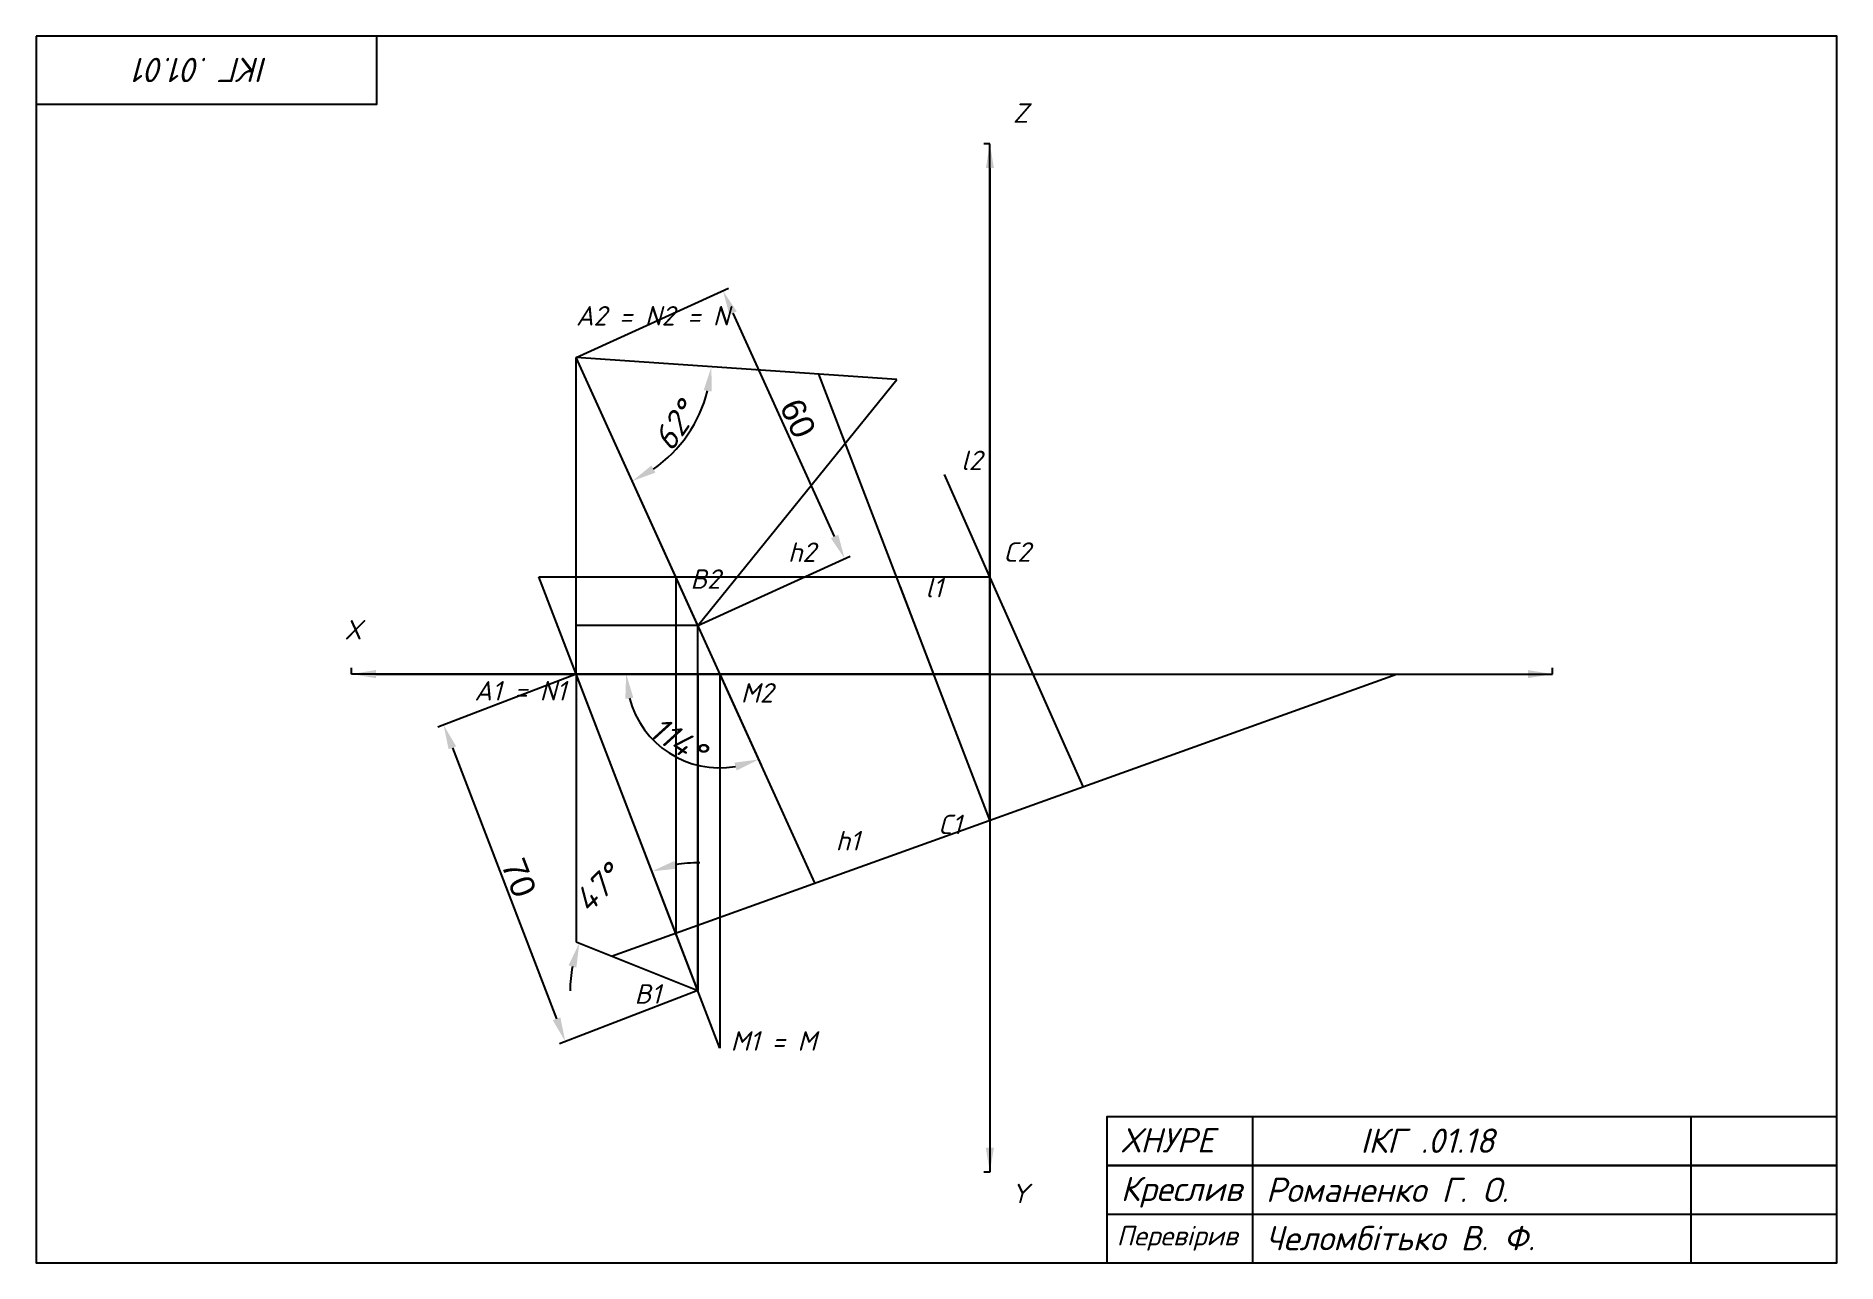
# Model space of a CAD drawing. Header units: millimetres. Extents: x -196 to 174, y -118 to 134.
import ezdxf

# ---------------------------------------------------------------- set-up
doc = ezdxf.new("R2010")
doc.units = ezdxf.units.MM
doc.header["$MEASUREMENT"] = 0
doc.styles.get("Standard").update_dxf_attribs({"font": 'Arial.ttf'})
doc.styles.add('style2', font='ISOCPEUI.TTF')
doc.dimstyles.new('Copy of Standard', dxfattribs={"dimtxt": 5, "dimasz": 5, "dimexe": 1.25, "dimexo": 0, "dimtad": 1, "dimtoh": 1, "dimdec": 0, "dimzin": 0, "dimdsep": 46, "dimtxsty": 'Standard', "dimcen": 2.25, "dimadec": 0, "dimazin": 0, "dimtfac": 1, "dimtdec": 0, "dimtofl": 0, "dimtmove": 0, "dimatfit": 3, "dimfxl": 1, "dimtolj": 1, "dimtzin": 0, "dimarcsym": 0})

# ---------------------------------------------------------------- blocks, each defined once
blk = doc.blocks.new('*D1')
at = {"color": 0, "lineweight": -2, "transparency": 16777216}
for start, end in [(89.1589, 100.0982), (169.1379, 180.0772)]:
    blk.add_arc((-59.79, -62.44), 26.23, start, end, dxfattribs=at)
at = {"color": 0, "transparency": 16777216}
for points in [[(-64.16, -37.42), (-64.61, -35.82), (-69.2, -37.96)], [(-86.34, -57.27), (-84.74, -57.73), (-84.14, -52.7)]]:
    blk.add_solid(points, dxfattribs=at)
at = {"layer": 'Defpoints', "color": 0, "transparency": 16777216}
for p in [(-84.79, 2.56), (-75.48, -41.43), (-84.79, -52.44), (-59.79, -62.44), (-59.79, -62.44)]:
    blk.add_point(p, dxfattribs=at)
at = {"color": 0, "transparency": 16777216, "insert": (-80.43, -41.53), "char_height": 5, "attachment_point": 5, "rotation": 44.6181, "style": 'style2'}
blk.add_mtext('\\A1;47°', dxfattribs=at)
blk = doc.blocks.new('*D2')
at = {"color": 0, "lineweight": -2, "transparency": 16777216}
blk.add_arc((-84.79, 67.56), 27.86, 304.74, 345.8105, dxfattribs=at)
at = {"color": 0, "transparency": 16777216}
for points in [[(-58.6, 60.86), (-56.95, 60.6), (-56.99, 65.67)], [(-68.5, 43.94), (-69.32, 45.39), (-73.26, 42.19)]]:
    blk.add_solid(points, dxfattribs=at)
at = {"layer": 'Defpoints', "color": 0, "transparency": 16777216}
for p in [(-84.79, 67.56), (-84.79, 67.56), (-18.88, 63.07), (-65.09, 47.86), (-59.79, 12.56)]:
    blk.add_point(p, dxfattribs=at)
at = {"color": 0, "transparency": 16777216, "insert": (-64.45, 53.47), "char_height": 5, "attachment_point": 5, "rotation": 55.2753, "style": 'style2'}
blk.add_mtext('\\A1;62°', dxfattribs=at)
blk = doc.blocks.new('*D3')
at = {"color": 0, "lineweight": -2, "transparency": 16777216}
blk.add_line((-55.24, 2.56), (-46.75, -16.12), dxfattribs=at)
blk.add_arc((-55.24, 2.56), 19.26, 194.9143, 279.5296, dxfattribs=at)
at = {"color": 0, "transparency": 16777216}
for points in [[(-74.68, -2.51), (-73.03, -2.29), (-74.5, 2.56)], [(-52.29, -15.64), (-51.81, -17.24), (-47.27, -14.98)]]:
    blk.add_solid(points, dxfattribs=at)
at = {"layer": 'Defpoints', "color": 0, "transparency": 16777216}
for p in [(-84.79, 67.56), (-59.79, 12.56), (-84.79, 2.56), (-59.79, 2.56), (-70.39, -9.34)]:
    blk.add_point(p, dxfattribs=at)
at = {"color": 0, "transparency": 16777216, "insert": (-63.98, -11.01), "char_height": 5, "attachment_point": 5, "rotation": 327.222, "style": 'style2'}
blk.add_mtext('\\A1;114°', dxfattribs=at)
blk = doc.blocks.new('*D5')
at = {"color": 0, "lineweight": -2, "transparency": 16777216}
for p, q in [((0.21, 111.5), (-1.04, 111.5)), ((0.21, 106.5), (0.21, -94.72)), ((0.21, -99.72), (-1.04, -99.72))]:
    blk.add_line(p, q, dxfattribs=at)
at = {"color": 0, "transparency": 16777216}
for points in [[(-0.62, 106.5), (1.05, 106.5), (0.21, 111.5)], [(-0.62, -94.72), (1.05, -94.72), (0.21, -99.72)]]:
    blk.add_solid(points, dxfattribs=at)
at = {"layer": 'Defpoints', "color": 0, "transparency": 16777216}
for p in [(0.21, 111.5), (0.21, -99.72), (0.21, -99.72)]:
    blk.add_point(p, dxfattribs=at)
at = {"color": 0, "transparency": 16777216, "insert": (-2.91, 5.89), "char_height": 5, "attachment_point": 5, "rotation": 90}
blk.add_mtext('\\A1;{\\fArial|b0|i0|c204|p34; }', dxfattribs=at)
blk = doc.blocks.new('*D6')
at = {"color": 0, "lineweight": -2, "transparency": 16777216}
for p, q in [((-130.92, 2.56), (-130.92, 3.81)), ((115.77, 2.56), (115.77, 3.81)), ((-125.92, 2.56), (110.77, 2.56))]:
    blk.add_line(p, q, dxfattribs=at)
at = {"color": 0, "transparency": 16777216}
for points in [[(-125.92, 3.39), (-125.92, 1.72), (-130.92, 2.56)], [(110.77, 3.39), (110.77, 1.72), (115.77, 2.56)]]:
    blk.add_solid(points, dxfattribs=at)
at = {"layer": 'Defpoints', "color": 0, "transparency": 16777216}
for p in [(-130.92, 2.56), (115.77, 2.56), (115.77, 2.56)]:
    blk.add_point(p, dxfattribs=at)
at = {"color": 0, "transparency": 16777216, "insert": (-7.58, 5.68), "char_height": 5, "attachment_point": 5}
blk.add_mtext('\\A1;{\\fArial|b0|i0|c204|p34; }', dxfattribs=at)
blk = doc.blocks.new('*D7')
at = {"color": 0, "lineweight": -2, "transparency": 16777216}
for p, q in [((-84.79, 2.56), (-113.18, -8.36)), ((-110.22, -12.58), (-88.81, -68.25)), ((-59.79, -62.44), (-88.18, -73.36))]:
    blk.add_line(p, q, dxfattribs=at)
at = {"color": 0, "transparency": 16777216}
for points in [[(-109.44, -12.28), (-110.99, -12.88), (-112.01, -7.91)], [(-88.03, -67.95), (-89.58, -68.55), (-87.01, -72.91)]]:
    blk.add_solid(points, dxfattribs=at)
at = {"layer": 'Defpoints', "color": 0, "transparency": 16777216}
for p in [(-84.79, 2.56), (-59.79, -62.44), (-87.01, -72.91)]:
    blk.add_point(p, dxfattribs=at)
at = {"color": 0, "transparency": 16777216, "insert": (-96.54, -39.27), "char_height": 5, "attachment_point": 5, "rotation": 291.0375}
blk.add_mtext('\\A1;70', dxfattribs=at)
blk = doc.blocks.new('*D8')
at = {"color": 0, "lineweight": -2, "transparency": 16777216}
for p, q in [((-84.79, 67.56), (-53.48, 81.79)), ((-31.69, 30.82), (-52.55, 76.72)), ((-59.79, 12.56), (-28.48, 26.79))]:
    blk.add_line(p, q, dxfattribs=at)
at = {"color": 0, "transparency": 16777216}
for points in [[(-51.79, 77.06), (-53.31, 76.37), (-54.62, 81.27)], [(-30.93, 31.17), (-32.45, 30.48), (-29.62, 26.27)]]:
    blk.add_solid(points, dxfattribs=at)
at = {"layer": 'Defpoints', "color": 0, "transparency": 16777216}
for p in [(-54.62, 81.27), (-84.79, 67.56), (-59.79, 12.56)]:
    blk.add_point(p, dxfattribs=at)
at = {"color": 0, "transparency": 16777216, "insert": (-39.23, 55.08), "char_height": 5, "attachment_point": 5, "rotation": 294.444}
blk.add_mtext('\\A1;60', dxfattribs=at)

msp = doc.modelspace()

# ---------------------------------------------------------------- linework, layer by layer
at = {"color": 61}
for p, q in [((0.21, 2.56), (0.21, 111.5)), ((-84.79, 2.56), (-84.79, 67.56)), ((-35.74, -40.35), (-84.79, 67.56)), ((-18.88, 63.07), (-84.79, 67.56)), ((-59.79, 12.56), (-84.79, 67.56)), ((-55.24, -74.26), (-92.48, 22.56)), ((-64.33, 22.56), (-64.33, -50.62)), ((0.21, -27.44), (0.21, 22.56)), ((-59.79, 12.56), (-84.79, 12.56)), ((-59.79, -62.44), (-59.79, 12.56)), ((0.21, 2.56), (-130.92, 2.56)), ((-84.79, 2.56), (-84.79, -52.44)), ((-59.79, -62.44), (-84.79, 2.56)), ((-84.79, 2.56), (-59.79, 2.56)), ((-55.24, 2.56), (-55.24, -74.26)), ((0.21, 2.56), (0.21, -99.72)), ((0.21, 2.56), (115.77, 2.56)), ((-84.79, -52.44), (-59.79, -62.44))]:
    msp.add_line(p, q, dxfattribs=at)
at = {"color": 1}
for p, q in [((-59.79, 12.56), (-18.88, 63.07)), ((-11.3, 2.56), (-34.95, 64.17)), ((0.21, 22.56), (-9.14, 43.57)), ((19.41, -20.55), (-0.27, 23.64)), ((-10.24, -0.22), (-18.17, 20.45)), ((-59.79, 2.56), (-59.79, -62.44)), ((0.21, -27.44), (-10.24, -0.22))]:
    msp.add_line(p, q, dxfattribs=at)
at = {"color": 5}
for p, q in [((-92.48, 22.56), (0.21, 22.56)), ((-77.5, -55.36), (83.74, 2.56))]:
    msp.add_line(p, q, dxfattribs=at)
at = {"color": 61}
for points in [[(-195.75, 133.61), (-195.75, -118.39), (174.25, -118.39), (174.25, 133.61)], [(-195.75, 133.61), (-195.75, 119.61), (-125.75, 119.61), (-125.75, 133.61)], [(174.25, -118.39), (174.25, -88.39), (24.25, -88.39), (24.25, -118.39)], [(24.25, -88.39), (24.25, -118.39), (54.25, -118.39), (54.25, -88.39)], [(24.25, -88.39), (24.25, -98.39), (174.25, -98.39), (174.25, -88.39)], [(174.25, -118.39), (174.25, -88.39), (144.25, -88.39), (144.25, -118.39)], [(24.25, -98.39), (24.25, -108.39), (174.25, -108.39), (174.25, -98.39)]]:
    msp.add_lwpolyline(points, close=True, dxfattribs=at)

# ---------------------------------------------------------------- texts
at = {"color": 61, "insert": (-148.09, 124.14), "char_height": 5, "attachment_point": 1, "rotation": 180, "style": 'style2'}
msp.add_mtext_dynamic_manual_height_columns('{\\fISOCPEUR|b0|i1|c204|p0;ІКГ .01.01}', width=226.5864, gutter_width=5517.53, heights=[0], dxfattribs=at)
at = {"color": 61, "char_height": 4, "attachment_point": 1, "style": 'style2'}
for s, insert, width in [('Z', (4.94, 119.79), 11.1132), ('A2 = N2 = N', (-84.83, 78.14), 32.9218), ('C2', (2.96, 29.63), 22.7093), ('B2', (-61.31, 24.07), 22.7093), ('X', (-132.43, 13.66), 11.1132), ('A1 = N1', (-105.69, 1.13), 22.7093), ('M2', (-50.96, 0.7), 22.7093), ('C1', (-10.45, -26.32), 22.7093), ('B1', (-72.79, -61.14), 22.7093), ('M1 = M', (-53.03, -70.79), 22.7093), ('Y', (4.59, -102.12), 11.1132)]:
    msp.add_mtext(s, dxfattribs=dict(at, insert=insert, width=width))
at = {"color": 1, "char_height": 4, "width": 22.7093, "attachment_point": 1, "style": 'style2'}
for s, insert in [('l2', (-5.71, 48.45)), ('l1', (-13.04, 22.31))]:
    msp.add_mtext(s, dxfattribs=dict(at, insert=insert))
at = {"color": 5, "char_height": 4, "width": 22.7093, "attachment_point": 1, "style": 'style2'}
for s, insert in [('h2', (-41.27, 29.59)), ('h1', (-31.47, -29.66))]:
    msp.add_mtext(s, dxfattribs=dict(at, insert=insert))
at = {"color": 61, "attachment_point": 1, "style": 'style2'}
for s, insert, char_height in [('{\\fISOCPEUR|b0|i1|c204|p0;ХНУРЕ}', (27.24, -90.7), 5), ('{\\fISOCPEUR|b0|i1|c204|p0;ІКГ .01.18}', (76.36, -90.78), 5), ('{\\fISOCPEUR|b0|i1|c204|p0;Креслив}', (27.09, -100.67), 5), ('{\\fISOCPEUR|b0|i1|c204|p0;Романенко Г. О.}', (56.93, -100.87), 5), ('{\\fISOCPEUR|b0|i1|c204|p0;Перевірив}', (26.26, -110.79), 4), ('{\\fISOCPEUR|b0|i1|c204|p0;Челомбітько В. Ф.}', (56.84, -110.79), 5)]:
    msp.add_mtext_dynamic_manual_height_columns(s, width=226.5864, gutter_width=5517.53, heights=[0], dxfattribs=dict(at, insert=insert, char_height=char_height))

# ---------------------------------------------------------------- dimensions: what is measured, and where the dimension line sits
at = {"color": 61}
dim = msp.add_aligned_dim(p1=(0.21, 111.5), p2=(0.21, -99.72), distance=0, text='{\\fArial|b0|i0|c204|p34; }', dimstyle='Copy of Standard', dxfattribs=at)
dim.commit()
dim.dimension.update_dxf_attribs({"geometry": '*D5', "text_midpoint": (-2.91, 5.89)})
for p1, p2, distance, picture, middle in [((-59.79, 12.56), (-84.79, 67.56), -33.13, '*D8', (-39.23, 55.08)), ((-84.79, 2.56), (-59.79, -62.44), -29.17, '*D7', (-96.54, -39.27))]:
    dim = msp.add_aligned_dim(p1=p1, p2=p2, distance=distance, dimstyle='Copy of Standard', dxfattribs=at)
    dim.commit()
    dim.dimension.update_dxf_attribs({"geometry": picture, "text_midpoint": middle})
for base, line1, line2, picture, middle in [((-65.09, 47.86), ((-59.79, 12.56), (-84.79, 67.56)), ((-18.88, 63.07), (-84.79, 67.56)), '*D2', (-64.45, 53.47)), ((-70.39, -9.34), ((-84.79, 2.56), (-59.79, 2.56)), ((-59.79, 12.56), (-84.79, 67.56)), '*D3', (-63.98, -11.01)), ((-75.48, -41.43), ((-84.79, -52.44), (-59.79, -62.44)), ((-59.79, -62.44), (-84.79, 2.56)), '*D1', (-80.43, -41.53))]:
    dim = msp.add_angular_dim_2l(base=base, line1=line1, line2=line2, dimstyle='Copy of Standard', override={"dimtxsty": 'style2'}, dxfattribs=at)
    dim.commit()
    dim.dimension.update_dxf_attribs({"geometry": picture, "text_midpoint": middle})
dim = msp.add_linear_dim(base=(115.77, 2.56), p1=(-130.92, 2.56), p2=(115.77, 2.56), text='{\\fArial|b0|i0|c204|p34; }', dimstyle='Copy of Standard', dxfattribs=at)
dim.commit()
dim.dimension.update_dxf_attribs({"geometry": '*D6', "text_midpoint": (-7.58, 5.68)})

doc.saveas('drawing.dxf')
